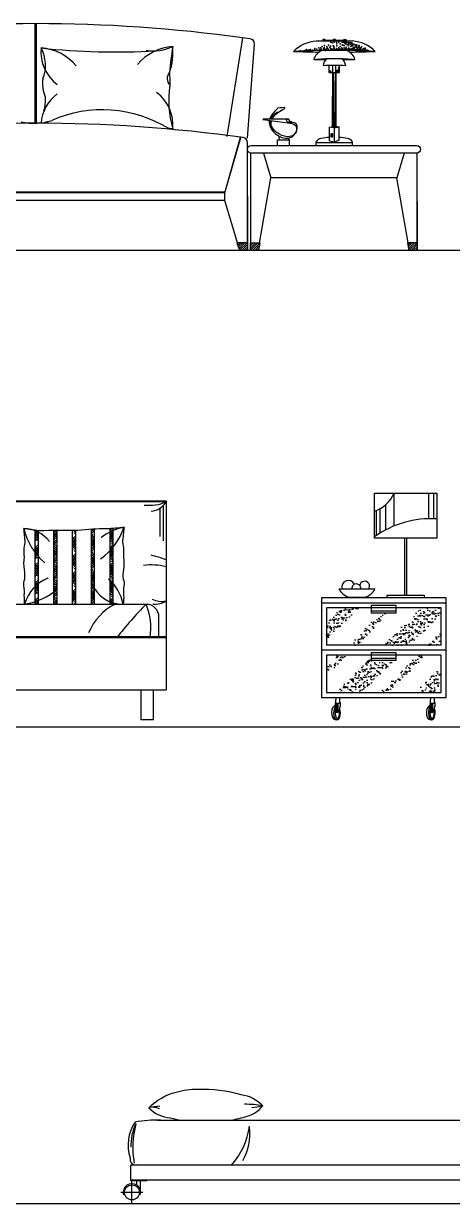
# Model space of a CAD drawing. Header units: inches. Extents: x 15.4 to 57.9, y 9.9 to 34.7.
# Drawn here: x 29.816 to 31.536, y 22.211 to 26.949 of the extents above; entities that cross this region are included whole.
import ezdxf

# ---------------------------------------------------------------- set-up
doc = ezdxf.new("R2010")
doc.units = ezdxf.units.IN
doc.header["$MEASUREMENT"] = 0
for name, color, linetype in [('02', 2, 'Continuous'), ('1', 1, 'Continuous'), ('8', 8, 'Continuous')]:
    doc.layers.add(name, color=color, linetype=linetype)
pattern_1 = [(45, (36.727062, 16.173606), (-0.0044194174, 0.0044194174), [])]

msp = doc.modelspace()

# ---------------------------------------------------------------- hatches: boundary and pattern name
at = {"layer": '8'}
h = msp.add_hatch(dxfattribs=at)
h.set_pattern_fill('ANSI31', color=256, scale=0.05, style=0)
h.set_pattern_definition(pattern_1)
h.paths.add_polyline_path([(29.0537, 26.0685, 0.154408), (29.0525, 26.0689), (29.0148, 26.0689), (29.0148, 26.0389), (29.0448, 26.0389)])
h.paths.add_polyline_path([(30.7148, 26.0669, 0.414214), (30.7128, 26.0689), (30.6751, 26.0689, 0.516636), (30.6732, 26.0662), (30.6827, 26.0389), (30.7148, 26.0389)])
h = msp.add_hatch(dxfattribs=at)
h.set_pattern_fill('ANSI31', color=256, scale=0.05, style=0)
h.set_pattern_definition(pattern_1)
h.paths.add_polyline_path([(30.7284, 26.0684, 0.414214), (30.7264, 26.0664), (30.7264, 26.0389), (30.7585, 26.0389), (30.7632, 26.0661, 0.465152), (30.7613, 26.0684)])
h.paths.add_polyline_path([(31.36, 26.0689, 0.465152), (31.358, 26.0665), (31.3628, 26.0389), (31.3948, 26.0389), (31.3948, 26.0669, 0.414214), (31.3928, 26.0689)])
h = msp.add_hatch(dxfattribs=at)
h.set_pattern_fill('HOUND', color=256, scale=0.1, angle=45, style=0)
h.set_pattern_definition([(45, (1.7165903, 20.289338), (0.0132582521, 0.0220970869), [0.1, -0.05]), (135, (1.7165903, 20.289338), (0.0132582521, -0.0220970869), [0.1, -0.05])])
h.paths.add_polyline_path([(29.875, 24.9131, 0.00373), (29.8625, 24.9152), (29.8625, 24.6178), (29.875, 24.6178)])
h.paths.add_polyline_path([(29.95, 24.9149, 0.001754), (29.9375, 24.9147), (29.9375, 24.6178), (29.95, 24.6178)])
h.paths.add_polyline_path([(30.025, 24.9141, 0.001755), (30.0125, 24.9145), (30.0125, 24.6178), (30.025, 24.6178)])
h.paths.add_polyline_path([(30.1, 24.9198, 0.003708), (30.0875, 24.9191), (30.0875, 24.6178), (30.1, 24.6178)])
h.paths.add_polyline_path([(30.175, 24.9227, 0.000691), (30.1625, 24.9217), (30.1625, 24.6178), (30.175, 24.6178)])
h = msp.add_hatch(dxfattribs=at)
h.set_pattern_fill('AR-SAND', color=256, scale=0.012, style=0)
h.set_pattern_definition([(37.5, (26.076506, 16.971676), (-0.00075592, 0.023121885), [0, -0.01824, 0, -0.0204, 0, -0.0195]), (7.5, (26.076506, 16.971676), (0.02123732, 0.03386575), [0, -0.00984, 0, -0.01644, 0, -0.0063]), (327.5, (26.061746, 16.971676), (0.037369702, 6.791e-05), [0, -0.006, 0, -0.0216, 0, -0.0282]), (317.5, (26.061746, 16.971676), (0.03607352, 0.01053211), [0, -0.003, 0, -0.01416, 0, -0.0162])])
h.paths.add_polyline_path([(31.1617, 24.6024), (31.091, 24.6024), (31.031, 24.5424), (31.031, 24.4717)])
h.paths.add_polyline_path([(31.1131, 24.4124), (31.0778, 24.4124), (31.031, 24.3656), (31.031, 24.3303)])
h.paths.add_polyline_path([(31.2831, 24.5824), (31.2478, 24.5824), (31.1178, 24.4524), (31.1531, 24.4524)])
h.paths.add_polyline_path([(31.4799, 24.6024), (31.4092, 24.6024), (31.2592, 24.4524), (31.3299, 24.4524)])
h.paths.add_polyline_path([(31.2699, 24.3924), (31.211, 24.3924), (31.211, 24.4042), (31.0692, 24.2624), (31.1399, 24.2624)])
h.paths.add_polyline_path([(31.3052, 24.3924), (31.2699, 24.3924), (31.1399, 24.2624), (31.1752, 24.2624)])
h.paths.add_polyline_path([(31.491, 24.5782), (31.491, 24.6024), (31.4799, 24.6024), (31.3299, 24.4524), (31.3652, 24.4524)])
h.paths.add_polyline_path([(31.4313, 24.4124), (31.396, 24.4124), (31.246, 24.2624), (31.2813, 24.2624)])
h.paths.add_polyline_path([(31.491, 24.4721), (31.491, 24.5074), (31.436, 24.4524), (31.4713, 24.4524)], flags=17)
h.paths.add_polyline_path([(31.491, 24.366), (31.3874, 24.2624), (31.4581, 24.2624), (31.491, 24.2953)])

# ---------------------------------------------------------------- linework, layer by layer
at = {"layer": '02'}
for p, q in [((29.8623, 26.5489), (29.8623, 26.9489)), ((29.8673, 26.5489), (29.8673, 26.9489)), ((30.9903, 26.879), (31.1352, 26.879)), ((31.0162, 26.8824), (31.0673, 26.8824)), ((31.0603, 26.8813), (31.0986, 26.8828)), ((31.1092, 26.8824), (31.1, 26.8824)), ((31.0418, 26.7519), (31.0418, 26.7807)), ((31.055, 26.5331), (31.057, 26.781)), ((31.0655, 26.5327), (31.0687, 26.781)), ((31.0837, 26.7519), (31.0837, 26.7807)), ((31.0418, 26.7519), (31.0837, 26.7519)), ((31.06, 26.5326), (31.06, 26.7519)), ((31.0705, 26.5333), (31.0705, 26.7519)), ((30.8801, 26.5651), (30.7759, 26.5651)), ((30.7759, 26.564), (30.8759, 26.5502)), ((31.0431, 26.5332), (31.055, 26.5352)), ((31.0631, 26.5296), (31.0816, 26.5348)), ((31.0705, 26.5358), (31.0816, 26.5348)), ((31.0816, 26.4808), (31.0816, 26.5348)), ((30.8429, 26.4801), (30.8408, 26.4961)), ((30.8759, 26.4886), (30.8833, 26.4801)), ((31.0431, 26.4781), (31.0431, 26.5333)), ((31.0631, 26.5296), (31.0431, 26.5332)), ((31.0631, 26.4746), (31.0631, 26.5296)), ((30.7148, 26.0389), (30.7138, 26.4711)), ((30.8833, 26.4801), (30.8333, 26.4801)), ((30.8333, 26.4801), (30.8333, 26.4589)), ((30.8833, 26.4589), (30.8833, 26.4801)), ((31.1352, 26.4704), (31.1352, 26.4738)), ((31.3938, 26.4289), (30.7278, 26.4289)), ((30.7787, 26.4289), (30.8078, 26.3289)), ((31.3429, 26.4289), (31.3138, 26.3289)), ((31.3938, 26.4289), (31.3948, 26.0389)), ((30.7628, 26.0677), (30.8078, 26.3289)), ((31.3138, 26.3289), (30.8078, 26.3289)), ((31.3587, 26.0684), (31.3138, 26.3289)), ((30.6228, 26.2719), (29.1048, 26.2719)), ((30.6228, 26.2689), (29.1048, 26.2689)), ((30.6228, 26.2389), (29.1048, 26.2389)), ((30.6827, 26.0389), (30.6732, 26.0662)), ((30.7128, 26.0689), (30.6751, 26.0689)), ((31.3628, 26.0389), (31.358, 26.0665)), ((31.3928, 26.0689), (31.36, 26.0689)), ((28.3328, 26.0389), (31.3948, 26.0389)), ((30.3874, 25.0278), (28.7874, 25.0278)), ((31.3032, 24.9318), (31.3032, 25.0627)), ((31.4415, 24.9604), (31.4415, 25.0627)), ((31.4612, 24.9603), (31.4612, 25.0627)), ((30.362, 25.0023), (30.362, 24.8889)), ((30.3754, 25.0127), (30.3754, 24.871)), ((31.232, 24.8932), (31.232, 24.994)), ((31.2459, 24.9024), (31.2459, 25.0007)), ((31.2687, 24.9156), (31.2687, 25.0168)), ((29.8166, 24.9212), (29.8166, 24.9213)), ((29.8625, 24.6178), (29.8625, 24.9152)), ((29.875, 24.6178), (29.875, 24.9131)), ((29.9375, 24.6178), (29.9375, 24.9147)), ((29.95, 24.6178), (29.95, 24.9149)), ((30.0125, 24.6178), (30.0125, 24.9149)), ((30.025, 24.6178), (30.025, 24.9147)), ((30.0875, 24.6178), (30.0875, 24.9191)), ((30.1, 24.6178), (30.1, 24.9198)), ((30.1625, 24.6178), (30.1625, 24.9217)), ((30.175, 24.6178), (30.175, 24.9227)), ((31.511, 24.6424), (31.011, 24.6424)), ((31.011, 24.6224), (31.511, 24.6224)), ((31.211, 24.6044), (31.311, 24.6044)), ((31.211, 24.5904), (31.311, 24.5904)), ((28.7874, 24.4878), (30.3874, 24.4878)), ((28.7874, 24.4828), (30.3874, 24.4828)), ((31.491, 24.4524), (31.031, 24.4524)), ((31.511, 24.4324), (31.011, 24.4324)), ((31.211, 24.4124), (31.031, 24.4124)), ((31.211, 24.4144), (31.311, 24.4144)), ((31.491, 24.4124), (31.311, 24.4124)), ((31.211, 24.4004), (31.311, 24.4004)), ((28.7874, 24.2728), (30.3874, 24.2728)), ((30.2874, 24.1528), (30.2874, 24.2728)), ((30.3374, 24.1528), (30.3374, 24.2728)), ((31.061, 24.2424), (31.061, 24.2418)), ((31.0684, 24.2418), (31.0659, 24.209)), ((31.0659, 24.2197), (31.0659, 24.2197)), ((31.0659, 24.2197), (31.0859, 24.2197)), ((31.0727, 24.1806), (31.0727, 24.2197)), ((31.078, 24.1831), (31.078, 24.2197)), ((31.0834, 24.2418), (31.0834, 24.2237)), ((31.0859, 24.2197), (31.0859, 24.2055)), ((31.0908, 24.2418), (31.0908, 24.2424)), ((31.4411, 24.2424), (31.4411, 24.2418)), ((31.4486, 24.2418), (31.4461, 24.209)), ((31.4461, 24.2197), (31.4461, 24.2197)), ((31.4461, 24.2197), (31.466, 24.2197)), ((31.4529, 24.1806), (31.4529, 24.2197)), ((31.4582, 24.1831), (31.4582, 24.2197)), ((31.4636, 24.2418), (31.4636, 24.2237)), ((31.466, 24.2197), (31.466, 24.2055)), ((31.471, 24.2418), (31.471, 24.2424)), ((31.078, 24.1831), (31.0727, 24.1806)), ((31.4582, 24.1831), (31.4529, 24.1806)), ((30.3374, 24.1528), (30.2874, 24.1528)), ((30.3518, 22.5448), (32.1366, 22.5448)), ((30.2454, 22.3018), (30.2454, 22.3648)), ((30.3104, 22.3018), (30.2454, 22.3018)), ((30.2504, 22.2107), (30.2504, 22.2988)), ((30.2704, 22.2835), (30.2704, 22.3018)), ((30.2854, 22.2548), (30.2854, 22.3018)), ((30.3104, 22.3018), (30.3104, 22.3048)), ((30.2945, 22.2548), (30.2063, 22.2548)), ((30.2221, 22.2448), (30.2169, 22.2448)), ((30.2839, 22.2448), (30.2787, 22.2448))]:
    msp.add_line(p, q, dxfattribs=at)
for points in [[(30.7138, 26.4889), (30.7424, 26.8662, 0.40152), (30.7248, 26.8875), (30.6943, 26.8916), (30.631, 26.496)], [(31.0232, 26.879), (31.0232, 26.8813, -0.204461), (31.0255, 26.8824, 0.555282), (31.0247, 26.8844), (31.0247, 26.8853), (31.0169, 26.8853), (31.0169, 26.8844, 0.555282), (31.0161, 26.8824, -0.204461), (31.0184, 26.8813), (31.0184, 26.879)], [(31.0232, 26.8798, -0.094811), (31.0269, 26.8828), (31.0578, 26.8828)], [(31.0651, 26.879), (31.0651, 26.8813, -0.204461), (31.0674, 26.8824, 0.555281), (31.0666, 26.8844), (31.0666, 26.8853), (31.0588, 26.8853), (31.0588, 26.8844, 0.555281), (31.058, 26.8824, -0.204461), (31.0603, 26.8813), (31.0603, 26.879)], [(31.1022, 26.879), (31.1022, 26.8813, 0.204461), (31.1, 26.8824, -0.555281), (31.1007, 26.8844), (31.1007, 26.8853), (31.1086, 26.8853), (31.1086, 26.8844, -0.555281), (31.1093, 26.8824, 0.204461), (31.1071, 26.8813), (31.1071, 26.879)], [(31.2264, 26.8372, 0.178639), (31.1352, 26.879)], [(31.1242, 26.8344, 0.005704), (31.2269, 26.8372, 0.023086), (30.8986, 26.8372, 0.005704), (31.0013, 26.8344)], [(31.0129, 26.8407, 0.227544), (30.9801, 26.805), (31.0299, 26.805)], [(31.0956, 26.805), (31.1454, 26.805, 0.227544), (31.1126, 26.8407, 0.227544)], [(30.7138, 26.0686), (30.7138, 26.4711, 0.380893), (30.6961, 26.4909, 0.069665), (29.0325, 26.4909, 0.380893), (29.0148, 26.4711), (29.0148, 26.0689)], [(31.0538, 26.4925), (31.0497, 26.4932, 0.055126), (31.0499, 26.5048, -0.486218), (31.0511, 26.5071), (31.0553, 26.5064)], [(31.0555, 26.5064, 0.544955), (31.054, 26.5041, -0.064522), (31.0538, 26.4925)], [(31.0555, 26.5064), (31.0555, 26.5005, -0.108832), (31.0538, 26.4925)], [(30.7278, 26.0683), (30.7278, 26.4289, -0.967186), (30.7288, 26.4589), (31.3938, 26.4589, -1), (31.3938, 26.4289), (31.3938, 26.0686)], [(30.7264, 26.0384), (30.7264, 26.0664, -0.414214), (30.7284, 26.0684), (30.7613, 26.0684, -0.465152), (30.7632, 26.0661), (30.7585, 26.0384)], [(29.8197, 24.6178, 0.0414), (29.8179, 24.6524, 0.091465), (29.8166, 24.6905, -0.152953), (29.8202, 24.7183, 0.072535), (29.819, 24.7562, -0.088851), (29.819, 24.8067, -0.095336), (29.8223, 24.8638, 0.012559), (29.8166, 24.9213, -0.018145), (29.8776, 24.9127, -0.021835), (30.0331, 24.9138, -0.03474), (30.1501, 24.9207, -0.003801), (30.2189, 24.9258, 0.005711), (30.2124, 24.8662, -0.0943), (30.2159, 24.8089, -0.086175), (30.216, 24.7562, 0.072535), (30.2147, 24.7183, -0.152953), (30.2183, 24.6905, 0.086098), (30.217, 24.6524, -0.060366), (30.2152, 24.6178)], [(28.8174, 24.4828), (28.8174, 24.5678, -0.414214), (28.8674, 24.6178), (30.3074, 24.6178, -0.414214), (30.3574, 24.5678), (30.3574, 24.4828)], [(30.318, 22.595, -0.141102), (30.4277, 22.6573, -0.087447), (30.5152, 22.669, -0.089533), (30.6877, 22.6477, -0.175416), (30.7756, 22.6025)], [(30.6466, 22.5448, 0.033164), (30.7131, 22.5611, 0.164516), (30.7756, 22.6025)], [(30.318, 22.595, 0.189133), (30.4049, 22.5549, 0.02541), (30.4494, 22.5448, 0.02541)], [(30.3651, 22.5448, 0.058998), (30.2629, 22.5368, 0.236913), (30.2434, 22.3931, 0.518285), (30.2674, 22.3648, -2.174057)]]:
    msp.add_lwpolyline(points, format="xyb", dxfattribs=at)
for points in [[(31.0676, 26.8828), (31.0986, 26.8828)], [(30.6228, 26.2387), (30.6228, 26.269), (30.6866, 26.4922)], [(30.6735, 26.0682), (30.6238, 26.2389), (30.6238, 26.2689), (30.6875, 26.4919)], [(31.0497, 26.5053), (31.0539, 26.5046)], [(30.9903, 26.4589), (30.9903, 26.4738)], [(31.1352, 26.4704), (30.9903, 26.4704)], [(31.0431, 26.4781), (31.0631, 26.4746), (31.0816, 26.4808)], [(31.1347, 26.4704), (31.1347, 26.4589)], [(28.7874, 24.2728), (28.7874, 25.0328), (30.3874, 25.0328), (30.3874, 24.2728)], [(31.3438, 24.8827), (31.3438, 24.6524)], [(31.3538, 24.6524), (31.3538, 24.8827)], [(31.011, 24.6424), (31.011, 24.2424), (31.511, 24.2424), (31.511, 24.6424)], [(31.1231, 24.6424), (31.1231, 24.6452), (31.1839, 24.6452), (31.1839, 24.6424)], [(31.4238, 24.6424), (31.4238, 24.6524), (31.2738, 24.6524), (31.2738, 24.6424)], [(31.211, 24.6024), (31.031, 24.6024), (31.031, 24.4524)], [(31.491, 24.4524), (31.491, 24.6024), (31.311, 24.6024)], [(31.031, 24.4124), (31.031, 24.2624), (31.491, 24.2624), (31.491, 24.4124)], [(32.2454, 22.3648), (30.2454, 22.3648)], [(30.2454, 22.3048), (32.2454, 22.3048)]]:
    msp.add_lwpolyline(points, dxfattribs=at)
for points in [[(31.2238, 25.0627), (31.4738, 25.0627), (31.4738, 24.8827), (31.2238, 24.8827)], [(31.211, 24.5824), (31.311, 24.5824), (31.311, 24.6124), (31.211, 24.6124)], [(31.211, 24.3924), (31.311, 24.3924), (31.311, 24.4224), (31.211, 24.4224)]]:
    msp.add_lwpolyline(points, close=True, dxfattribs=at)
msp.add_circle((30.2504, 22.2548), 0.03, dxfattribs=at)
for centre, radius, start, end in [((29.8643, 20.9073), 6.0415, 82.10309, 97.89691), ((31.0021, 26.7315), 0.1479, 94.5684, 134.4055), ((31.0924, 26.8717), 0.0127, 39.7695, 60.8792), ((30.047, 26.8344), 0.1619, 174.11, 233.4289), ((30.1882, 29.6517), 2.8169, 263.8398, 273.1866), ((29.7561, 26.7814), 0.1473, 338.3017, 28.2264), ((29.8716, 26.6474), 0.2041, 40.4189, 85.9871), ((30.4284, 26.6529), 0.2041, 94.0129, 139.5811), ((30.3357, 27.03), 0.1904, 261.5028, 294.3374), ((30.158, 26.8355), 0.257, 341.3058, 4.6952), ((31.7603, 26.6388), 1.3636, 170.8108, 175.1902), ((31.0628, 25.8235), 0.9842, 85.7804, 94.2196), ((31.0612, 26.7734), 0.0445, 130.1548, 171.8287), ((31.0628, 26.0223), 0.7588, 86.5578, 93.4422), ((31.0643, 26.7734), 0.0445, 8.1713, 49.8452), ((30.0318, 26.7085), 0.1401, 172.4632, 202.983), ((30.429, 26.7282), 0.0372, 137.8287, 225.5264), ((32.3691, 26.7912), 1.9682, 181.1124, 182.6095), ((30.8112, 26.6391), 0.413, 171.2929, 195.9757), ((30.047, 26.5365), 0.1619, 126.5711, 175.6819), ((29.7506, 26.6411), 0.1528, 343.77, 4.7767), ((30.2531, 26.5421), 0.1619, 354.11, 53.4289), ((30.1321, 26.0931), 0.5094, 58.4212, 113.5776), ((29.8574, 26.7757), 0.2271, 256.796, 288.1918), ((30.1947, 25.0527), 1.489, 81.5237, 82.1415), ((30.4284, 26.7291), 0.2041, 261.6583, 265.9871), ((31.0102, 26.4664), 0.0212, 94.0713, 159.6544), ((31.0618, 26.1942), 0.2981, 93.602, 100.2614), ((31.0622, 26.5785), 0.0459, 261.0033, 280.3772), ((31.0618, 26.1942), 0.2981, 79.7386, 86.202), ((31.1108, 26.4598), 0.0281, 29.9791, 81.5936), ((30.6751, 26.0669), 0.002, 90, 199.29), ((30.7128, 26.0669), 0.002, 0, 90), ((31.36, 26.0669), 0.002, 90, 189.7824), ((31.3928, 26.0669), 0.002, 0, 90), ((30.3199, 25.1901), 0.1758, 263.5306, 292.5647), ((30.3219, 25.0676), 0.0767, 274.4391, 328.7221), ((31.1808, 25.1176), 0.1338, 288.7478, 335.7658), ((29.9608, 25.0186), 0.2743, 306.7092, 340.2355), ((30.2541, 24.7284), 0.2006, 100.1255, 129.5298), ((31.4486, 24.5782), 0.3823, 86.2298, 126.0236), ((30.0685, 24.9802), 0.2588, 193.167, 229.6301), ((29.8135, 24.7882), 0.1331, 37.5329, 88.6715), ((30.2471, 24.4439), 0.3783, 68.2254, 77.7193), ((30.3304, 24.5387), 0.2361, 76.0318, 98.1616), ((29.9734, 24.5738), 0.1598, 112.3578, 164.0371), ((30.2113, 24.749), 0.1313, 202.2859, 271.7094), ((30.0392, 24.5819), 0.1796, 11.5019, 49.3438), ((31.1191, 24.6865), 0.0261, 23.4792, 199.8001), ((31.1505, 24.6805), 0.0181, 348.698, 191.0976), ((31.1841, 24.6894), 0.0197, 322.8766, 172.7346), ((29.7819, 24.8705), 0.2555, 278.5127, 311.392), ((31.1365, 24.7046), 0.0609, 205.4502, 257.308), ((31.1705, 24.7046), 0.0609, 282.692, 334.5498), ((30.282, 24.4195), 0.2211, 116.2646, 158.1966), ((31.4401, 23.5116), 1.5832, 135.6786, 142.1634), ((30.0647, 24.5201), 0.2616, 351.7989, 21.9273), ((30.3704, 24.7146), 0.0862, 243.0742, 281.3909), ((30.3436, 24.6983), 0.081, 263.4434, 302.6798), ((30.5567, 21.0854), 1.5284, 97.3122, 98.9878), ((30.7042, 22.2036), 0.4052, 79.8508, 90.2559), ((30.5369, 24.1121), 1.5284, 277.3122, 278.9878), ((30.3322, 22.5359), 0.0608, 62.459, 103.523), ((30.4487, 22.4429), 0.2026, 154.3914, 181.6231), ((30.6367, 22.4334), 0.3829, 165.4754, 189.21), ((30.4346, 22.5575), 0.2892, 317.8685, 352.8333), ((30.5124, 22.4883), 0.2109, 330.1209, 7.2333), ((30.2504, 22.2548), 0.035, 343.3985, 196.6015)]:
    msp.add_arc(centre, radius, start, end, dxfattribs=at)
at = {"layer": '02', "extrusion": (0, 0, -1)}
for centre, major_axis, ratio, start_param, end_param in [((31.1535, 24.6784), (0.072, 0), 0.020839, 5.434201, 10.022768), ((31.0826, 24.2205), (0.00235, 0.00235), 1, -0.556295, 1.009893), ((31.4628, 24.2205), (0.00235, 0.00235), 1, -0.556295, 1.009893), ((31.0698, 24.1822), (0.019, 0.019), 1, -0.955586, -0.675942), ((31.45, 24.1822), (0.019, 0.019), 1, -0.955586, -0.675942), ((31.07, 24.1716), (-0.0048, 0.0186), 0.925347, 3.015605, 3.716885), ((31.4502, 24.1716), (-0.0048, 0.0186), 0.925347, 3.015605, 3.716885)]:
    msp.add_ellipse(centre, major_axis=major_axis, ratio=ratio, start_param=start_param, end_param=end_param, dxfattribs=at)
at = {"layer": '02'}
for centre, major_axis, ratio, start_param, end_param in [((31.0692, 24.2205), (-0.00235, 0.00235), 1, -0.556295, 1.009893), ((31.4494, 24.2205), (-0.00235, 0.00235), 1, -0.556295, 1.009893), ((31.0667, 24.181), (-0.0008, 0.0278), 0.535094, 0.05109, 2.952892), ((31.0734, 24.181), (-0.0004, 0.028), 0.48783, 0.020066, 5.334399), ((31.0325, 24.2115), (0.038, 0.038), 1, 4.941007, 5.397345), ((31.4469, 24.181), (-0.0008, 0.0278), 0.535094, 0.05109, 2.952892), ((31.4536, 24.181), (-0.0004, 0.028), 0.48783, 0.020066, 5.334399), ((31.4126, 24.2115), (0.038, 0.038), 1, 4.941007, 5.397345)]:
    msp.add_ellipse(centre, major_axis=major_axis, ratio=ratio, start_param=start_param, end_param=end_param, dxfattribs=at)
for centre in [(31.0754, 24.1869), (31.4556, 24.1869)]:
    msp.add_ellipse(centre, major_axis=(0, 0.00182), ratio=0.606069, dxfattribs=at)
msp.add_open_spline([(30.8365, 26.6087), (30.822, 26.5948), (30.8075, 26.581), (30.8028, 26.5651)], degree=3, dxfattribs=at)
for points, knots in [([(30.8418, 26.5948), (30.8319, 26.5903), (30.8174, 26.5838), (30.8098, 26.5698), (30.8082, 26.5651)], [0, 0, 0, 0, 20.62058, 30.054702, 30.054702, 30.054702, 30.054702]), ([(30.8142, 26.5651), (30.8163, 26.5702), (30.825, 26.5902), (30.8862, 26.6157), (30.8483, 26.6105), (30.8344, 26.6087)], [136.132183, 136.132183, 136.132183, 136.132183, 147.226606, 180.988529, 200.496136, 200.496136, 200.496136, 200.496136]), ([(30.8017, 26.5605), (30.8016, 26.5599), (30.7981, 26.536), (30.8328, 26.486), (30.9053, 26.4854), (30.9226, 26.5535), (30.886, 26.5516), (30.8813, 26.5624), (30.8801, 26.5651)], [38.626641, 38.626641, 38.626641, 38.626641, 39.881801, 89.959295, 127.798824, 157.940855, 174.456676, 180.055182, 180.055182, 180.055182, 180.055182]), ([(30.8067, 26.5598), (30.8061, 26.557), (30.8041, 26.5408), (30.8114, 26.5263), (30.8183, 26.5145)], [33.559119, 33.559119, 33.559119, 33.559119, 39.068987, 64.646446, 64.646446, 64.646446, 64.646446]), ([(30.8748, 26.5502), (30.8869, 26.5494), (30.909, 26.5478), (30.9154, 26.509), (30.8801, 26.4885), (30.8443, 26.5016), (30.8181, 26.5215), (30.8054, 26.5452), (30.8106, 26.5565), (30.8117, 26.5591)], [0, 0, 0, 0, 21.09917, 38.676394, 60.076876, 87.213349, 107.936622, 126.385163, 131.817526, 131.817526, 131.817526, 131.817526]), ([(31.0727, 24.2034), (31.0727, 24.2034), (31.0726, 24.2033), (31.0723, 24.2031), (31.0721, 24.2029), (31.0715, 24.2023), (31.0712, 24.202), (31.0705, 24.201), (31.07, 24.2002), (31.069, 24.1984), (31.0686, 24.1974), (31.0678, 24.1951), (31.0674, 24.1939), (31.0668, 24.1913), (31.0665, 24.1899), (31.0661, 24.1864), (31.0659, 24.1842), (31.0659, 24.1798), (31.066, 24.1776), (31.0665, 24.1733), (31.0669, 24.1712), (31.0679, 24.1674), (31.0685, 24.1657), (31.0697, 24.1631), (31.0702, 24.1622), (31.0713, 24.1606), (31.0718, 24.16), (31.0727, 24.1591), (31.073, 24.1588), (31.0736, 24.1583), (31.0739, 24.1582), (31.0743, 24.158), (31.0745, 24.158), (31.0748, 24.1579), (31.0749, 24.1579), (31.0752, 24.158), (31.0753, 24.158), (31.0757, 24.1581), (31.0758, 24.1582), (31.0763, 24.1584), (31.0765, 24.1586), (31.0771, 24.159), (31.0773, 24.1593), (31.0779, 24.1599), (31.0783, 24.1603), (31.0791, 24.1615), (31.0796, 24.1624), (31.0805, 24.1644), (31.0809, 24.1655), (31.0817, 24.168), (31.0821, 24.1693), (31.0826, 24.1721), (31.0829, 24.1735), (31.0832, 24.1772), (31.0833, 24.1794), (31.0832, 24.1839), (31.083, 24.1861), (31.0825, 24.1892), (31.0823, 24.1901), (31.0821, 24.1911)], [0.322851, 0.322851, 0.322851, 0.322851, 0.343452, 0.343452, 0.451247, 0.451247, 0.559042, 0.559042, 0.735877, 0.735877, 0.912713, 0.912713, 1.089548, 1.089548, 1.266384, 1.266384, 1.524829, 1.524829, 1.783273, 1.783273, 2.041718, 2.041718, 2.300163, 2.300163, 2.483269, 2.483269, 2.666374, 2.666374, 2.803239, 2.803239, 2.940104, 2.940104, 3.054495, 3.054495, 3.168886, 3.168886, 3.283277, 3.283277, 3.397668, 3.397668, 3.512059, 3.512059, 3.62645, 3.62645, 3.740841, 3.740841, 3.92396, 3.92396, 4.107079, 4.107079, 4.290198, 4.290198, 4.473317, 4.473317, 4.733405, 4.733405, 4.993494, 4.993494, 5.116525, 5.116525, 5.116525, 5.116525]), ([(31.4529, 24.2034), (31.4528, 24.2034), (31.4528, 24.2033), (31.4525, 24.2031), (31.4523, 24.2029), (31.4517, 24.2023), (31.4514, 24.202), (31.4506, 24.201), (31.4502, 24.2002), (31.4492, 24.1984), (31.4488, 24.1974), (31.448, 24.1951), (31.4476, 24.1939), (31.447, 24.1913), (31.4467, 24.1899), (31.4463, 24.1864), (31.4461, 24.1842), (31.4461, 24.1798), (31.4462, 24.1776), (31.4467, 24.1733), (31.4471, 24.1712), (31.4481, 24.1674), (31.4487, 24.1657), (31.4499, 24.1631), (31.4504, 24.1622), (31.4515, 24.1606), (31.452, 24.16), (31.4528, 24.1591), (31.4532, 24.1588), (31.4538, 24.1583), (31.4541, 24.1582), (31.4545, 24.158), (31.4547, 24.158), (31.455, 24.1579), (31.4551, 24.1579), (31.4554, 24.158), (31.4555, 24.158), (31.4558, 24.1581), (31.456, 24.1582), (31.4565, 24.1584), (31.4567, 24.1586), (31.4572, 24.159), (31.4575, 24.1593), (31.4581, 24.1599), (31.4584, 24.1603), (31.4593, 24.1615), (31.4598, 24.1624), (31.4607, 24.1644), (31.4611, 24.1655), (31.4619, 24.168), (31.4623, 24.1693), (31.4628, 24.1721), (31.463, 24.1735), (31.4634, 24.1772), (31.4635, 24.1794), (31.4634, 24.1839), (31.4632, 24.1861), (31.4627, 24.1892), (31.4625, 24.1901), (31.4623, 24.1911)], [0.322851, 0.322851, 0.322851, 0.322851, 0.343452, 0.343452, 0.451247, 0.451247, 0.559042, 0.559042, 0.735877, 0.735877, 0.912713, 0.912713, 1.089548, 1.089548, 1.266384, 1.266384, 1.524829, 1.524829, 1.783273, 1.783273, 2.041718, 2.041718, 2.300163, 2.300163, 2.483269, 2.483269, 2.666374, 2.666374, 2.803239, 2.803239, 2.940104, 2.940104, 3.054495, 3.054495, 3.168886, 3.168886, 3.283277, 3.283277, 3.397668, 3.397668, 3.512059, 3.512059, 3.62645, 3.62645, 3.740841, 3.740841, 3.92396, 3.92396, 4.107079, 4.107079, 4.290198, 4.290198, 4.473317, 4.473317, 4.733405, 4.733405, 4.993494, 4.993494, 5.116525, 5.116525, 5.116525, 5.116525])]:
    msp.add_open_spline(points, degree=3, knots=knots, dxfattribs=at)
msp.add_spline([(30.8801, 26.5651), (30.8695, 26.5608), (30.8737, 26.5555), (30.8918, 26.5534)], degree=3, dxfattribs=at)
for p in [(31.0488, 26.8748), (31.0543, 26.8715), (31.0621, 26.8748), (31.071, 26.8748), (31.0722, 26.8681), (31.08, 26.8748), (31.0866, 26.867), (31.0944, 26.8726), (31.0978, 26.8748), (31.1023, 26.8725), (31.1056, 26.8692), (31.1078, 26.8737), (31.11, 26.8659), (31.1111, 26.8726), (31.118, 26.8714), (31.1189, 26.8692), (31.1211, 26.8726), (31.1254, 26.8683), (31.1275, 26.8714), (31.1317, 26.8672), (31.1327, 26.8714), (31.1369, 26.8672), (30.9253, 26.84), (30.9442, 26.8411), (30.9505, 26.8453), (30.9542, 26.8425), (30.9557, 26.84), (30.9619, 26.8436), (30.9675, 26.8448), (30.9764, 26.8425), (30.9842, 26.8492), (30.9842, 26.8448), (30.992, 26.8459), (30.9998, 26.8514), (31.0031, 26.8448), (31.0087, 26.8514), (31.0098, 26.8459), (31.0133, 26.8568), (31.0187, 26.847), (31.0221, 26.8525), (31.0227, 26.861), (31.0241, 26.846), (31.0269, 26.8411), (31.0301, 26.8463), (31.0311, 26.8432), (31.0322, 26.8557), (31.0345, 26.8504), (31.0384, 26.8463), (31.0384, 26.8421), (31.0395, 26.862), (31.0405, 26.8421), (31.0443, 26.8537), (31.0468, 26.8578), (31.0477, 26.8492), (31.0479, 26.8432), (31.051, 26.8442), (31.0528, 26.8478), (31.058, 26.8434), (31.0583, 26.8599), (31.0604, 26.8442), (31.0607, 26.8521), (31.0621, 26.8492), (31.0625, 26.8557), (31.0677, 26.8436), (31.0709, 26.8484), (31.0709, 26.8432), (31.072, 26.8589), (31.0761, 26.8442), (31.0782, 26.8453), (31.0807, 26.8512), (31.0814, 26.8432), (31.0824, 26.8474), (31.0856, 26.8568), (31.0889, 26.8459), (31.0898, 26.8432), (31.0929, 26.8515), (31.0938, 26.8469), (31.094, 26.862), (31.094, 26.8432), (31.096, 26.8474), (31.0967, 26.8626), (31.0967, 26.8448), (31.1016, 26.8521), (31.1022, 26.8614), (31.1023, 26.8432), (31.1034, 26.8453), (31.1055, 26.8442), (31.1078, 26.8459), (31.11, 26.8537), (31.1107, 26.8495), (31.1118, 26.8432), (31.1156, 26.8459), (31.1167, 26.8637), (31.118, 26.8432), (31.12, 26.8592), (31.1201, 26.8505), (31.1245, 26.847), (31.1254, 26.8432), (31.1267, 26.8648), (31.1285, 26.8568), (31.1285, 26.8453), (31.1323, 26.8481), (31.1334, 26.8603), (31.1358, 26.8589), (31.1367, 26.8626), (31.1367, 26.8448), (31.1378, 26.8514), (31.1421, 26.8432), (31.1423, 26.8537), (31.1423, 26.8481), (31.1432, 26.8651), (31.1463, 26.8453), (31.1467, 26.8548), (31.1474, 26.862), (31.1501, 26.8581), (31.1505, 26.8432), (31.1526, 26.8641), (31.1534, 26.8537), (31.1536, 26.8484), (31.1568, 26.8459), (31.1578, 26.8421), (31.1589, 26.8547), (31.1601, 26.8581), (31.161, 26.8421), (31.162, 26.861), (31.1634, 26.8525), (31.1634, 26.8481), (31.1657, 26.8492), (31.1662, 26.84), (31.1679, 26.8436), (31.1683, 26.8505), (31.1715, 26.8557), (31.1724, 26.8436), (31.1768, 26.8459), (31.1768, 26.8448), (31.1809, 26.8484), (31.1835, 26.8425), (31.1861, 26.8505), (31.1882, 26.8463), (31.1913, 26.8392), (31.1946, 26.8425), (31.1968, 26.8414), (31.0804, 26.7729), (31.0438, 26.7526), (31.0442, 26.7569), (31.0465, 26.7579), (31.0495, 26.7522), (31.0546, 26.7592), (31.0546, 26.7549), (31.0552, 26.7576), (31.0556, 26.7519), (31.0709, 26.7532), (31.073, 26.7562), (31.0741, 26.7604), (31.0751, 26.7583), (31.0793, 26.7656), (31.0793, 26.7604), (31.0793, 26.7526), (31.0804, 26.7677), (31.0804, 26.7625), (31.081, 26.7536), (31.082, 26.7576), (31.0735, 26.5348), (31.0545, 26.5335), (31.055, 26.5333)]:
    msp.add_point(p, dxfattribs=at)
at = {"layer": '1'}
for p, q in [((15.7844, 26.0389), (36.0806, 26.0389)), ((15.7844, 24.1248), (36.0806, 24.1248)), ((15.7844, 22.2107), (36.0806, 22.2107))]:
    msp.add_line(p, q, dxfattribs=at)

doc.saveas('drawing.dxf')
